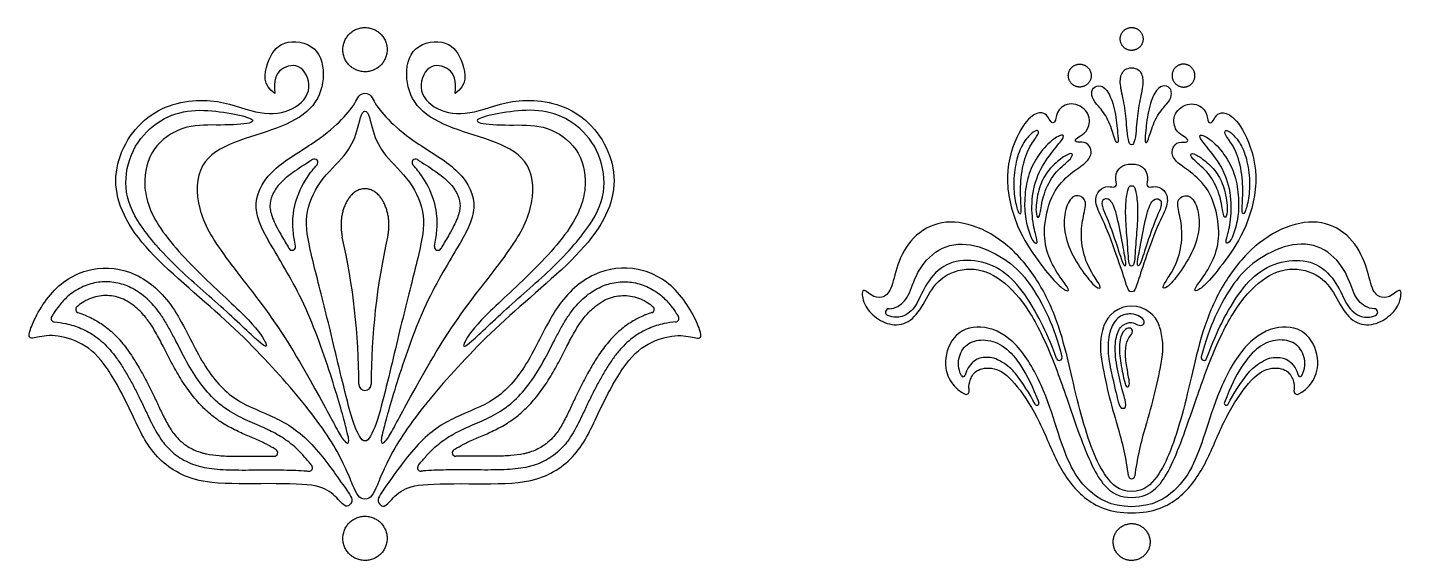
# Model space of a CAD drawing. Extents: x -103 to 101, y -110 to 99.
# Drawn here: x 2.31 to 52.17, y -72.59 to -53.26 of the extents above; entities that cross this region are included whole.
import ezdxf

# ---------------------------------------------------------------- set-up
doc = ezdxf.new("R2010")
doc.units = 0
doc.header["$MEASUREMENT"] = 0
doc.layers.add('LAYER_03', color=5, linetype='CONTINUOUS')

msp = doc.modelspace()

# ---------------------------------------------------------------- linework, layer by layer
at = {"layer": 'LAYER_03'}
for p, q in [((36.201, -66.482), (36.31, -66.55)), ((36.486, -66.439), (36.479, -66.375)), ((48.277, -66.375), (48.27, -66.439)), ((48.446, -66.55), (48.556, -66.482))]:
    msp.add_line(p, q, dxfattribs=at)
for centre, radius, start, end in [((12.725, -58.154), 0.125, 318.6801, 122.44), ((16.394, -58.154), 0.125, 57.56, 221.3199), ((11.914, -61.213), 0.125, 210.78, 11.295), ((-9.857, -66.198), 24.191, 0, 12.7511), ((38.976, -66.198), 24.191, 167.2489, 180), ((17.205, -61.213), 0.125, 168.705, 329.22), ((3.295, -63.817), 0.125, 149.2443, 266.7488), ((4.186, -63.484), 0.125, 131.3517, 252.2212), ((24.933, -63.484), 0.125, 287.7788, 48.6483), ((25.824, -63.817), 0.125, 273.2512, 30.7557), ((33.576, -63.586), 0.127, 90, 247.7384), ((42.378, -64.433), 1.066, 90, 162.3759), ((42.378, -64.433), 1.066, 17.6241, 90), ((51.181, -63.586), 0.127, 292.2616, 90), ((43.746, -64.868), 2.501, 162.3759, 189.5757), ((41.01, -64.868), 2.501, 350.4243, 17.6241), ((39.752, -65.232), 0.101, 200.6299, 14.4296), ((58.967, -62.3), 17.936, 189.5758, 197.5595), ((25.79, -62.3), 17.936, 342.4405, 350.4242), ((45.005, -65.232), 0.101, 165.5704, 339.3701), ((14.559, -66.198), 0.226, 180, 0), ((36.268, -65.848), 0.0727, 209.6951, 342.3554), ((48.489, -65.848), 0.0727, 197.6446, 330.3049), ((36.371, -66.452), 0.116, 237.9325, 6.4894), ((48.385, -66.452), 0.116, 173.5106, 302.0675), ((38.941, -66.888), 0.0731, 207.5919, 20.6083), ((45.815, -66.888), 0.0731, 159.3917, 332.4081), ((32.118, -70.796), 10.224, 7.1355, 17.5595), ((52.638, -70.796), 10.224, 162.4405, 172.8645), ((11.266, -68.684), 0.125, 269.8109, 56.4428), ((17.853, -68.684), 0.125, 123.5572, 270.1891), ((12.531, -69.227), 0.125, 264.1124, 38.734), ((16.588, -69.227), 0.125, 141.266, 275.8876), ((42.378, -69.511), 0.116, 187.1355, 270), ((42.378, -69.511), 0.116, 270, 352.8645)]:
    msp.add_arc(centre, radius, start, end, dxfattribs=at)
for points, weights, knots in [([(15.144, -54.61), (15.694, -54.025), (15.109, -53.476), (14.524, -52.926), (13.974, -53.511), (13.425, -54.096), (14.01, -54.646), (14.595, -55.195), (15.144, -54.61)], [1, 0.707106781187, 1, 0.707106781187, 1, 0.707106781187, 1, 0.707106781187, 1], [0, 0, 0, 0.506113, 0.506113, 1.012225, 1.012225, 1.518338, 1.518338, 2.024451, 2.024451, 2.024451]), ([(42.787, -53.742), (42.857, -53.333), (42.447, -53.264), (42.038, -53.195), (41.969, -53.604), (41.9, -54.013), (42.309, -54.082), (42.718, -54.151), (42.787, -53.742)], [1, 0.707106781187, 1, 0.707106781187, 1, 0.707106781187, 1, 0.707106781187, 1], [0, 0, 0, 0.437382, 0.437382, 0.874765, 0.874765, 1.312147, 1.312147, 1.749529, 1.749529, 1.749529]), ([(40.905, -55.072), (40.974, -54.662), (40.565, -54.593), (40.156, -54.524), (40.087, -54.933), (40.018, -55.343), (40.427, -55.412), (40.836, -55.481), (40.905, -55.072)], [1, 0.707106781187, 1, 0.707106781187, 1, 0.707106781187, 1, 0.707106781187, 1], [0, 0, 0, 0.437382, 0.437382, 0.874765, 0.874765, 1.312147, 1.312147, 1.749529, 1.749529, 1.749529]), ([(43.851, -55.072), (43.782, -54.662), (44.191, -54.593), (44.601, -54.524), (44.67, -54.933), (44.739, -55.343), (44.33, -55.412), (43.92, -55.481), (43.851, -55.072)], [1, 0.707106781187, 1, 0.707106781187, 1, 0.707106781187, 1, 0.707106781187, 1], [0, 0, 0, 0.437382, 0.437382, 0.874765, 0.874765, 1.312147, 1.312147, 1.749529, 1.749529, 1.749529]), ([(15.382, -60.859), (15.429, -60.65), (15.429, -60.429), (15.429, -59.106), (14.559, -59.106), (13.69, -59.106), (13.69, -60.429), (13.69, -60.65), (13.737, -60.859)], [0.899083568969, 0.935209622742, 1, 0.707106781187, 1, 0.707106781187, 1, 0.935209622742, 0.899083568969], [75.984301, 75.984301, 75.984301, 76.331774, 76.331774, 77.902571, 77.902571, 79.473367, 79.473367, 79.82084, 79.82084, 79.82084]), ([(15.144, -72.34), (15.694, -71.755), (15.109, -71.205), (14.524, -70.656), (13.974, -71.241), (13.425, -71.826), (14.01, -72.375), (14.595, -72.925), (15.144, -72.34)], [1, 0.707106781187, 1, 0.707106781187, 1, 0.707106781187, 1, 0.707106781187, 1], [0, 0, 0, 0.506113, 0.506113, 1.012225, 1.012225, 1.518338, 1.518338, 2.024451, 2.024451, 2.024451]), ([(43.019, -72.118), (43.213, -71.477), (42.572, -71.283), (41.932, -71.089), (41.738, -71.73), (41.544, -72.37), (42.184, -72.564), (42.825, -72.758), (43.019, -72.118)], [1, 0.707106781187, 1, 0.707106781187, 1, 0.707106781187, 1, 0.707106781187, 1], [0, 0, 0, 0.70545, 0.70545, 1.410901, 1.410901, 2.116351, 2.116351, 2.821801, 2.821801, 2.821801])]:
    msp.add_rational_spline(points, weights, degree=2, knots=knots, dxfattribs=at)
for points in [[(11.293, -55.648), (10.836, -55.365), (10.966, -54.491), (11.505, -53.654), (12.9, -53.84), (13.161, -55.142), (12.696, -56.276), (11.412, -56.946), (9.776, -57.374), (8.456, -58.117), (8.394, -59.838), (9.333, -61.467), (11.352, -63.875), (13.066, -66.913), (13.821, -68.395), (13.992, -68.331), (13.965, -68.094), (13.495, -66.369), (12.459, -63.298), (11.139, -61.157), (10.387, -59.803), (10.998, -58.439), (12.743, -57.455), (13.678, -56.672), (14.262, -55.973), (14.349, -55.643), (14.559, -55.643)], [(14.559, -55.643), (14.77, -55.643), (14.857, -55.973), (15.441, -56.672), (16.376, -57.455), (18.121, -58.439), (18.732, -59.803), (17.98, -61.157), (16.659, -63.298), (15.624, -66.369), (15.154, -68.094), (15.127, -68.331), (15.298, -68.395), (16.053, -66.913), (17.767, -63.875), (19.786, -61.467), (20.725, -59.838), (20.663, -58.117), (19.343, -57.374), (17.706, -56.946), (16.423, -56.276), (15.958, -55.142), (16.219, -53.84), (17.614, -53.654), (18.153, -54.491), (18.283, -55.365), (17.826, -55.648)], [(14.559, -70.366), (14.338, -70.366), (14.187, -70.041), (13.507, -68.368), (11.825, -66.214), (9.493, -63.76), (6.042, -61.001), (5.136, -58.485), (6.64, -56.097), (9.121, -55.737), (10.634, -56.445), (11.858, -56.366), (12.717, -55.615), (12.302, -54.516), (11.432, -54.695), (11.232, -55.175), (11.293, -55.648)], [(17.826, -55.648), (17.887, -55.175), (17.687, -54.695), (16.817, -54.516), (16.402, -55.615), (17.261, -56.366), (18.484, -56.445), (19.997, -55.737), (22.479, -56.097), (23.983, -58.485), (23.076, -61.001), (19.626, -63.76), (17.294, -66.214), (15.612, -68.368), (14.932, -70.041), (14.781, -70.366), (14.559, -70.366)], [(42.378, -57.518), (42.262, -57.518), (42.205, -56.863), (42.136, -56.077), (41.942, -55.351), (41.979, -54.922), (42.18, -54.722), (42.378, -54.722)], [(41.87, -57.076), (41.853, -56.885), (41.799, -56.269), (41.543, -55.565), (41.268, -55.334), (40.956, -55.417), (40.902, -55.726), (41.071, -56.018), (41.462, -56.409), (41.729, -57.144), (41.817, -57.474), (41.903, -57.414), (41.888, -57.267), (41.87, -57.076)], [(42.886, -57.076), (42.903, -56.885), (42.957, -56.269), (43.214, -55.565), (43.489, -55.334), (43.8, -55.417), (43.855, -55.726), (43.686, -56.018), (43.295, -56.409), (43.028, -57.144), (42.939, -57.474), (42.854, -57.414), (42.869, -57.267), (42.886, -57.076)], [(9.426, -56.332), (9.054, -56.277), (8.258, -56.202), (7.125, -56.538), (6.135, -57.49), (5.758, -58.913), (6.141, -60.205), (7.581, -61.879), (9.36, -63.369), (10.915, -64.888), (11.074, -64.853), (10.544, -63.988), (8.742, -62.398), (6.817, -60.367), (6.425, -58.739), (6.888, -57.451), (8.095, -56.751), (9.311, -56.82), (10.579, -56.745), (10.491, -56.533), (9.798, -56.387), (9.426, -56.332)], [(14.559, -68.258), (14.288, -68.258), (13.751, -66.201), (13.155, -63.601), (12.559, -61.354), (12.325, -60.089), (12.859, -58.815), (13.91, -57.885), (14.297, -57.059), (14.431, -56.291), (14.559, -56.291)], [(14.559, -56.291), (14.688, -56.291), (14.822, -57.059), (15.209, -57.885), (16.26, -58.815), (16.793, -60.089), (16.56, -61.354), (15.964, -63.601), (15.368, -66.201), (14.831, -68.258), (14.559, -68.258)], [(19.693, -56.332), (20.065, -56.277), (20.861, -56.202), (21.994, -56.538), (22.984, -57.49), (23.361, -58.913), (22.978, -60.205), (21.538, -61.879), (19.758, -63.369), (18.204, -64.888), (18.045, -64.853), (18.575, -63.988), (20.377, -62.398), (22.302, -60.367), (22.694, -58.739), (22.231, -57.451), (21.024, -56.751), (19.808, -56.82), (18.54, -56.745), (18.628, -56.533), (19.321, -56.387), (19.693, -56.332)], [(38.982, -61.705), (38.735, -61.37), (38.184, -60.576), (37.691, -58.621), (38.285, -56.91), (38.87, -56.331), (39.227, -56.343), (39.363, -56.531), (39.468, -56.739), (39.64, -56.701), (39.646, -56.205), (40.269, -55.914), (40.914, -56.36), (40.815, -57.008), (40.508, -57.197), (40.298, -57.322), (40.372, -57.458), (40.758, -57.374), (40.99, -57.786), (40.752, -58.177), (40.183, -58.503), (39.473, -59.215), (39.168, -60.462), (39.252, -61.355), (39.66, -62.18), (40.121, -62.734), (40.079, -62.87), (39.661, -62.587), (39.228, -62.041), (38.982, -61.705)], [(45.775, -61.705), (46.021, -61.37), (46.573, -60.576), (47.066, -58.621), (46.472, -56.91), (45.887, -56.331), (45.529, -56.343), (45.393, -56.531), (45.288, -56.739), (45.117, -56.701), (45.111, -56.205), (44.487, -55.914), (43.843, -56.36), (43.941, -57.008), (44.249, -57.197), (44.458, -57.322), (44.385, -57.458), (43.998, -57.374), (43.766, -57.786), (44.005, -58.177), (44.573, -58.503), (45.284, -59.215), (45.589, -60.462), (45.505, -61.355), (45.096, -62.18), (44.636, -62.734), (44.678, -62.87), (45.096, -62.587), (45.529, -62.041), (45.775, -61.705)], [(38.154, -59.536), (38.118, -59.333), (38.064, -58.841), (38.198, -57.991), (38.441, -57.405), (38.843, -56.985), (39.024, -56.986), (38.994, -57.164), (38.586, -57.656), (38.343, -58.596), (38.343, -59.509), (38.396, -60.018), (38.28, -60.053), (38.19, -59.738), (38.154, -59.536)], [(38.495, -59.743), (38.491, -59.485), (38.537, -58.902), (38.777, -58.204), (39.263, -57.501), (39.825, -57.107), (39.984, -57.187), (39.619, -57.616), (39.038, -58.356), (38.725, -59.367), (38.779, -60.396), (38.957, -60.955), (38.957, -61.115), (38.797, -61.062), (38.564, -60.453), (38.5, -60.002), (38.495, -59.743)], [(46.261, -59.743), (46.266, -59.485), (46.22, -58.902), (45.98, -58.204), (45.493, -57.501), (44.932, -57.107), (44.772, -57.187), (45.137, -57.616), (45.718, -58.356), (46.031, -59.367), (45.977, -60.396), (45.799, -60.955), (45.799, -61.115), (45.959, -61.062), (46.192, -60.453), (46.257, -60.002), (46.261, -59.743)], [(46.603, -59.536), (46.639, -59.333), (46.693, -58.841), (46.559, -57.991), (46.316, -57.405), (45.914, -56.985), (45.733, -56.986), (45.762, -57.164), (46.171, -57.656), (46.414, -58.596), (46.414, -59.509), (46.36, -60.018), (46.476, -60.053), (46.567, -59.738), (46.603, -59.536)], [(39.235, -58.628), (39.346, -58.449), (39.628, -58.143), (40.097, -57.819), (40.277, -57.819), (40.16, -58.062), (39.556, -58.513), (39.162, -59.302), (39.061, -60.017), (39.007, -60.197), (38.871, -60.044), (38.962, -59.215), (39.124, -58.807), (39.235, -58.628)], [(45.522, -58.628), (45.411, -58.449), (45.129, -58.143), (44.66, -57.819), (44.48, -57.819), (44.597, -58.062), (45.2, -58.513), (45.595, -59.302), (45.696, -60.017), (45.75, -60.197), (45.885, -60.044), (45.795, -59.215), (45.633, -58.807), (45.522, -58.628)], [(42.378, -62.851), (42.285, -62.851), (42.195, -62.642), (41.994, -61.962), (41.411, -60.323), (41.042, -59.719), (41.093, -59.201), (41.464, -58.985), (41.738, -59.075), (41.871, -58.986), (41.725, -58.599), (42.019, -58.21), (42.378, -58.21)], [(40.713, -62.25), (40.549, -62.03), (40.14, -61.417), (39.885, -60.558), (39.967, -59.719), (40.314, -59.249), (40.795, -59.494), (40.621, -60.067), (40.508, -60.824), (40.683, -61.752), (41.091, -62.398), (41.306, -62.725), (41.122, -62.735), (40.877, -62.47), (40.713, -62.25)], [(42.378, -61.918), (42.271, -61.918), (42.256, -61.352), (42.173, -60.44), (42.145, -59.713), (42.241, -59.096), (42.299, -58.996), (42.378, -58.996)], [(44.044, -62.25), (44.207, -62.03), (44.616, -61.417), (44.872, -60.558), (44.79, -59.719), (44.442, -59.249), (43.962, -59.494), (44.136, -60.067), (44.248, -60.824), (44.073, -61.752), (43.665, -62.398), (43.451, -62.725), (43.635, -62.735), (43.88, -62.47), (44.044, -62.25)], [(42.045, -61.77), (41.987, -61.627), (41.817, -61.064), (41.465, -60.089), (41.255, -59.685), (41.351, -59.448), (41.588, -59.474), (41.799, -59.808), (42.019, -60.95), (42.177, -61.767), (42.168, -61.925), (42.104, -61.914), (42.045, -61.77)], [(42.711, -61.77), (42.77, -61.627), (42.94, -61.064), (43.291, -60.089), (43.502, -59.685), (43.405, -59.448), (43.168, -59.474), (42.957, -59.808), (42.738, -60.95), (42.58, -61.767), (42.588, -61.925), (42.653, -61.914), (42.711, -61.77)], [(42.378, -70.086), (41.911, -70.086), (41.424, -69.581), (40.966, -68.682), (40.534, -67.318), (40.179, -65.794), (39.77, -64.061), (39.088, -62.548), (38.093, -61.252), (36.773, -60.395), (35.453, -60.215), (34.383, -60.819), (33.827, -61.889), (33.677, -62.826), (33.321, -63.096), (32.912, -63.01), (32.578, -62.633), (32.599, -63.236), (33.009, -63.764), (33.671, -64.111), (34.383, -63.971), (34.88, -63.231), (35.345, -62.296), (36.523, -61.88), (37.665, -62.306), (38.688, -63.482), (39.492, -65.153), (40.229, -67.302), (40.641, -68.487), (41.121, -69.555), (41.546, -70.062), (41.966, -70.304), (42.378, -70.304)], [(42.378, -70.304), (42.79, -70.304), (43.211, -70.062), (43.635, -69.555), (44.115, -68.487), (44.528, -67.302), (45.264, -65.153), (46.069, -63.482), (47.091, -62.306), (48.234, -61.88), (49.412, -62.296), (49.877, -63.231), (50.373, -63.971), (51.085, -64.111), (51.747, -63.764), (52.157, -63.236), (52.179, -62.633), (51.845, -63.01), (51.435, -63.096), (51.08, -62.826), (50.929, -61.889), (50.374, -60.819), (49.304, -60.215), (47.983, -60.395), (46.664, -61.252), (45.669, -62.548), (44.986, -64.061), (44.577, -65.794), (44.222, -67.318), (43.79, -68.682), (43.333, -69.581), (42.846, -70.086), (42.378, -70.086)], [(13.6, -69.621), (13.342, -69.258), (12.465, -68.03), (11.123, -67.293), (9.65, -66.767), (8.545, -65.346), (7.65, -63.268), (6.287, -62.056), (4.628, -61.864), (3.114, -62.705), (2.224, -64.508), (2.489, -64.556), (3.138, -64.364), (4.196, -64.604), (5.085, -65.302), (6.047, -67.081), (6.755, -68.782), (8.251, -69.795), (10.184, -69.818), (12.535, -69.785), (13.304, -70.026), (13.787, -70.629), (13.953, -70.645), (14.134, -70.433), (14.013, -70.207), (13.858, -69.984), (13.6, -69.621)], [(15.519, -69.621), (15.777, -69.258), (16.654, -68.03), (17.996, -67.293), (19.469, -66.767), (20.574, -65.346), (21.469, -63.268), (22.832, -62.056), (24.491, -61.864), (26.005, -62.705), (26.895, -64.508), (26.63, -64.556), (25.981, -64.364), (24.923, -64.604), (24.034, -65.302), (23.072, -67.081), (22.364, -68.782), (20.868, -69.795), (18.935, -69.818), (16.584, -69.785), (15.815, -70.026), (15.332, -70.629), (15.166, -70.645), (14.985, -70.433), (15.106, -70.207), (15.261, -69.984), (15.519, -69.621)], [(41.858, -66.696), (41.803, -66.474), (41.635, -65.745), (41.485, -64.989), (41.573, -64.181), (41.906, -63.697), (42.378, -63.619), (42.687, -63.724), (42.872, -63.912), (42.808, -64.074), (42.593, -64.072), (42.404, -63.923), (42.019, -64.013), (41.791, -64.438), (41.76, -65.162), (41.958, -66.136), (42.174, -66.837), (42.173, -67.085), (41.962, -67.079), (41.912, -66.919), (41.858, -66.696)], [(42.089, -65.962), (42.049, -65.777), (41.932, -65.203), (41.922, -64.663), (42.049, -64.274), (42.26, -64.132), (42.42, -64.192), (42.409, -64.382), (42.226, -64.538), (42.129, -64.994), (42.195, -65.568), (42.299, -66.085), (42.307, -66.288), (42.17, -66.315), (42.129, -66.147), (42.089, -65.962)]]:
    msp.add_open_spline(points, degree=3, dxfattribs=at)
for points, knots in [([(42.378, -54.722), (42.577, -54.722), (42.777, -54.922), (42.815, -55.351), (42.62, -56.077), (42.551, -56.863), (42.494, -57.518), (42.378, -57.518)], [21.647784, 21.647784, 21.647784, 21.647784, 22.080739, 22.513695, 22.946651, 23.379606, 23.812562, 23.812562, 23.812562, 23.812562]), ([(12.658, -58.049), (12.635, -58.064), (12.39, -58.219), (12.048, -58.435), (11.671, -58.725), (11.401, -58.986), (11.175, -59.317), (11.093, -59.677), (11.132, -59.955), (11.209, -60.19), (11.336, -60.462), (11.527, -60.809), (11.692, -61.084), (11.794, -61.256), (11.807, -61.276)], [15.555604, 15.555604, 15.555604, 15.555604, 15.588967, 15.905067, 16.041965, 16.160726, 16.357842, 16.516992, 16.59646, 16.693169, 16.813332, 16.957613, 17.170334, 17.199043, 17.199043, 17.199043, 17.199043]), ([(12.036, -61.188), (12.017, -61.095), (11.984, -60.913), (11.95, -60.641), (11.936, -60.374), (11.948, -60.044), (12.053, -59.452), (12.351, -58.807), (12.694, -58.378), (12.819, -58.236)], [14.13349, 14.13349, 14.13349, 14.13349, 14.248358, 14.356372, 14.463016, 14.569755, 14.753335, 15.184928, 15.412697, 15.412697, 15.412697, 15.412697]), ([(17.083, -61.188), (17.102, -61.095), (17.135, -60.913), (17.169, -60.641), (17.183, -60.374), (17.171, -60.044), (17.066, -59.452), (16.768, -58.807), (16.425, -58.378), (16.3, -58.236)], [14.13349, 14.13349, 14.13349, 14.13349, 14.248358, 14.356372, 14.463016, 14.569755, 14.753335, 15.184928, 15.412697, 15.412697, 15.412697, 15.412697]), ([(16.461, -58.049), (16.484, -58.064), (16.729, -58.219), (17.071, -58.435), (17.448, -58.725), (17.718, -58.986), (17.944, -59.317), (18.025, -59.677), (17.987, -59.955), (17.91, -60.19), (17.783, -60.462), (17.592, -60.809), (17.427, -61.084), (17.324, -61.256), (17.312, -61.276)], [15.555604, 15.555604, 15.555604, 15.555604, 15.588967, 15.905067, 16.041965, 16.160726, 16.357842, 16.516992, 16.59646, 16.693169, 16.813332, 16.957613, 17.170334, 17.199043, 17.199043, 17.199043, 17.199043]), ([(42.378, -58.21), (42.737, -58.21), (43.031, -58.599), (42.885, -58.986), (43.018, -59.075), (43.293, -58.985), (43.663, -59.201), (43.715, -59.719), (43.345, -60.323), (42.763, -61.962), (42.561, -62.642), (42.472, -62.851), (42.378, -62.851)], [41.051873, 41.051873, 41.051873, 41.051873, 41.462392, 41.872911, 42.283429, 42.693948, 43.104467, 43.514986, 43.925504, 44.336023, 44.746542, 45.15706, 45.15706, 45.15706, 45.15706]), ([(42.378, -58.996), (42.458, -58.996), (42.515, -59.096), (42.612, -59.713), (42.584, -60.44), (42.5, -61.352), (42.485, -61.918), (42.378, -61.918)], [21.041523, 21.041523, 21.041523, 21.041523, 21.462353, 21.883184, 22.304014, 22.724845, 23.145675, 23.145675, 23.145675, 23.145675]), ([(33.576, -63.459), (33.698, -63.459), (34.012, -63.356), (34.339, -62.95), (34.584, -62.036), (35.453, -61.126), (36.678, -61.051), (37.961, -61.72), (38.66, -62.47), (39.347, -63.634), (39.7, -64.623), (39.85, -65.207)], [109.618345, 109.618345, 109.618345, 109.618345, 110.021545, 110.823176, 111.624806, 112.426436, 113.228067, 114.029697, 114.831327, 115.632957, 116.308601, 116.308601, 116.308601, 116.308601]), ([(51.181, -63.459), (51.058, -63.459), (50.745, -63.356), (50.418, -62.95), (50.173, -62.036), (49.304, -61.126), (48.079, -61.051), (46.796, -61.72), (46.096, -62.47), (45.409, -63.634), (45.057, -64.623), (44.907, -65.207)], [123.270835, 123.270835, 123.270835, 123.270835, 123.674035, 124.475665, 125.277295, 126.078926, 126.880556, 127.682186, 128.483817, 129.285447, 129.96109, 129.96109, 129.96109, 129.96109]), ([(39.657, -65.268), (39.434, -64.675), (39.074, -63.853), (38.425, -62.757), (37.628, -61.959), (36.534, -61.618), (35.495, -61.823), (34.836, -62.655), (34.576, -63.392), (34.146, -63.768), (33.737, -63.789), (33.528, -63.703)], [102.861696, 102.861696, 102.861696, 102.861696, 103.461121, 104.23553, 105.009938, 105.784346, 106.558754, 107.333162, 108.10757, 108.881978, 109.383796, 109.383796, 109.383796, 109.383796]), ([(45.099, -65.268), (45.322, -64.675), (45.683, -63.853), (46.331, -62.757), (47.129, -61.959), (48.223, -61.618), (49.262, -61.823), (49.921, -62.655), (50.181, -63.392), (50.611, -63.768), (51.019, -63.789), (51.229, -63.703)], [116.514185, 116.514185, 116.514185, 116.514185, 117.113611, 117.888019, 118.662427, 119.436835, 120.211243, 120.985651, 121.760059, 122.534467, 123.036286, 123.036286, 123.036286, 123.036286]), ([(12.628, -69.149), (12.595, -69.108), (12.478, -68.965), (12.278, -68.734), (12.022, -68.478), (11.684, -68.202), (11.324, -67.984), (10.947, -67.803), (10.639, -67.67), (10.313, -67.531), (9.974, -67.371), (9.6, -67.161), (9.125, -66.807), (8.612, -66.238), (8.123, -65.474), (7.776, -64.783), (7.493, -64.24), (7.316, -63.93), (7.137, -63.653), (6.887, -63.32), (6.491, -62.93), (5.951, -62.614), (5.382, -62.469), (4.807, -62.487), (4.25, -62.667), (3.794, -62.972), (3.476, -63.316), (3.297, -63.574), (3.212, -63.712), (3.188, -63.753)], [101.405274, 101.405274, 101.405274, 101.405274, 101.468404, 101.627794, 101.77289, 101.904796, 102.152691, 102.277539, 102.408074, 102.556884, 102.704043, 102.859457, 103.072928, 103.414525, 103.776747, 104.163647, 104.344101, 104.51436, 104.59383, 104.741551, 105.014739, 105.258778, 105.488593, 105.714685, 105.944859, 106.186529, 106.368771, 106.506649, 106.564006, 106.564006, 106.564006, 106.564006]), ([(16.491, -69.149), (16.524, -69.108), (16.641, -68.965), (16.841, -68.734), (17.097, -68.478), (17.435, -68.202), (17.795, -67.984), (18.172, -67.803), (18.48, -67.67), (18.806, -67.531), (19.145, -67.371), (19.519, -67.161), (19.994, -66.807), (20.507, -66.238), (20.996, -65.474), (21.342, -64.783), (21.626, -64.24), (21.803, -63.93), (21.982, -63.653), (22.232, -63.32), (22.628, -62.93), (23.168, -62.614), (23.737, -62.469), (24.312, -62.487), (24.869, -62.667), (25.325, -62.972), (25.643, -63.316), (25.822, -63.574), (25.907, -63.712), (25.931, -63.753)], [101.405274, 101.405274, 101.405274, 101.405274, 101.468404, 101.627794, 101.77289, 101.904796, 102.152691, 102.277539, 102.408074, 102.556884, 102.704043, 102.859457, 103.072928, 103.414525, 103.776747, 104.163647, 104.344101, 104.51436, 104.59383, 104.741551, 105.014739, 105.258778, 105.488593, 105.714685, 105.944859, 106.186529, 106.368771, 106.506649, 106.564006, 106.564006, 106.564006, 106.564006]), ([(11.335, -68.581), (11.324, -68.573), (11.212, -68.5), (11.04, -68.402), (10.729, -68.25), (10.359, -68.094), (9.875, -67.882), (9.431, -67.643), (9.017, -67.352), (8.623, -66.998), (8.224, -66.53), (7.853, -65.984), (7.53, -65.406), (7.246, -64.841), (7, -64.373), (6.759, -63.975), (6.514, -63.656), (6.229, -63.381), (5.944, -63.184), (5.656, -63.054), (5.363, -62.986), (5.069, -62.975), (4.674, -63.036), (4.347, -63.192), (4.145, -63.354), (4.104, -63.39)], [80.94469, 80.94469, 80.94469, 80.94469, 80.960659, 81.105145, 81.182549, 81.377976, 81.588791, 81.819144, 81.983152, 82.197047, 82.455619, 82.722283, 82.991719, 83.252137, 83.484114, 83.627494, 83.812169, 83.967198, 84.102809, 84.227779, 84.346636, 84.463083, 84.579988, 84.825715, 84.891727, 84.891727, 84.891727, 84.891727]), ([(17.784, -68.581), (17.795, -68.573), (17.907, -68.5), (18.079, -68.402), (18.39, -68.25), (18.76, -68.094), (19.244, -67.882), (19.688, -67.643), (20.102, -67.352), (20.496, -66.998), (20.895, -66.53), (21.266, -65.984), (21.588, -65.406), (21.873, -64.841), (22.119, -64.373), (22.36, -63.975), (22.604, -63.656), (22.89, -63.381), (23.175, -63.184), (23.463, -63.054), (23.756, -62.986), (24.05, -62.975), (24.445, -63.036), (24.772, -63.192), (24.974, -63.354), (25.015, -63.39)], [80.94469, 80.94469, 80.94469, 80.94469, 80.960659, 81.105145, 81.182549, 81.377976, 81.588791, 81.819144, 81.983152, 82.197047, 82.455619, 82.722283, 82.991719, 83.252137, 83.484114, 83.627494, 83.812169, 83.967198, 84.102809, 84.227779, 84.346636, 84.463083, 84.579988, 84.825715, 84.891727, 84.891727, 84.891727, 84.891727]), ([(4.148, -63.602), (4.326, -63.659), (4.65, -63.792), (5.027, -64.02), (5.368, -64.288), (5.699, -64.62), (6.051, -65.087), (6.372, -65.609), (6.621, -66.069), (6.812, -66.448), (6.975, -66.786), (7.159, -67.183), (7.344, -67.557), (7.513, -67.843), (7.666, -68.055), (7.864, -68.267), (8.165, -68.495), (8.453, -68.629), (8.687, -68.698), (8.915, -68.751), (9.292, -68.797), (9.938, -68.816), (10.606, -68.809), (11.091, -68.808), (11.265, -68.809)], [84.997206, 84.997206, 84.997206, 84.997206, 85.222031, 85.418234, 85.525215, 85.743928, 85.980683, 86.228378, 86.482352, 86.610199, 86.739308, 86.934177, 87.136961, 87.241714, 87.333248, 87.451712, 87.590058, 87.78596, 87.831049, 87.88406, 88.067482, 88.287018, 88.662377, 88.871729, 88.871729, 88.871729, 88.871729]), ([(24.971, -63.602), (24.793, -63.659), (24.469, -63.792), (24.092, -64.02), (23.751, -64.288), (23.42, -64.62), (23.068, -65.087), (22.747, -65.609), (22.497, -66.069), (22.307, -66.448), (22.144, -66.786), (21.96, -67.183), (21.775, -67.557), (21.606, -67.843), (21.453, -68.055), (21.254, -68.267), (20.954, -68.495), (20.666, -68.629), (20.432, -68.698), (20.204, -68.751), (19.827, -68.797), (19.181, -68.816), (18.513, -68.809), (18.027, -68.808), (17.854, -68.809)], [84.997206, 84.997206, 84.997206, 84.997206, 85.222031, 85.418234, 85.525216, 85.743928, 85.980683, 86.228378, 86.482352, 86.610199, 86.739308, 86.934177, 87.136961, 87.241714, 87.333248, 87.451712, 87.590058, 87.78596, 87.831049, 87.88406, 88.067482, 88.287018, 88.662377, 88.871729, 88.871729, 88.871729, 88.871729]), ([(3.288, -63.941), (3.428, -63.949), (3.757, -63.997), (4.274, -64.16), (4.724, -64.408), (5.064, -64.687), (5.315, -64.948), (5.556, -65.256), (5.788, -65.607), (6.012, -65.989), (6.227, -66.391), (6.436, -66.81), (6.683, -67.339), (6.92, -67.836), (7.229, -68.319), (7.589, -68.711), (8.035, -68.996), (8.408, -69.139), (8.697, -69.215), (9.013, -69.268), (9.423, -69.301), (9.87, -69.311), (10.564, -69.31), (11.263, -69.304), (11.932, -69.314), (12.274, -69.329), (12.461, -69.345), (12.518, -69.351)], [106.666548, 106.666548, 106.666548, 106.666548, 106.835491, 107.066615, 107.315769, 107.450825, 107.594882, 107.751785, 107.921208, 108.100063, 108.284778, 108.470465, 108.66427, 108.988195, 109.131707, 109.354244, 109.62468, 109.762676, 109.834099, 109.984175, 110.148953, 110.328618, 110.521849, 110.984822, 111.170463, 111.327797, 111.396553, 111.396553, 111.396553, 111.396553]), ([(25.831, -63.941), (25.691, -63.949), (25.361, -63.997), (24.845, -64.16), (24.395, -64.408), (24.055, -64.687), (23.803, -64.948), (23.563, -65.256), (23.331, -65.607), (23.107, -65.989), (22.892, -66.391), (22.683, -66.81), (22.436, -67.339), (22.199, -67.836), (21.89, -68.319), (21.53, -68.711), (21.084, -68.996), (20.711, -69.139), (20.422, -69.215), (20.105, -69.268), (19.696, -69.301), (19.249, -69.311), (18.555, -69.31), (17.856, -69.304), (17.187, -69.314), (16.845, -69.329), (16.658, -69.345), (16.601, -69.351)], [106.666548, 106.666548, 106.666548, 106.666548, 106.835491, 107.066615, 107.315769, 107.450825, 107.594882, 107.751785, 107.921208, 108.100063, 108.284778, 108.470465, 108.66427, 108.988195, 109.131707, 109.354244, 109.62468, 109.762676, 109.834099, 109.984175, 110.148953, 110.328618, 110.521849, 110.984822, 111.170463, 111.327797, 111.396553, 111.396553, 111.396553, 111.396553]), ([(42.378, -70.641), (41.607, -70.641), (40.718, -70.061), (40.097, -69.117), (39.683, -67.874), (39.155, -66.219), (38.251, -64.648), (37.041, -63.984), (35.906, -64.268), (35.503, -65.433), (35.796, -66.157), (36.092, -66.414), (36.201, -66.482)], [300.431225, 300.431225, 300.431225, 300.431225, 301.192979, 301.954734, 302.716489, 303.478243, 304.239998, 305.001753, 305.763508, 306.525262, 307.287017, 307.893324, 307.893324, 307.893324, 307.893324]), ([(48.556, -66.482), (48.664, -66.414), (48.96, -66.157), (49.253, -65.433), (48.85, -64.268), (47.715, -63.984), (46.506, -64.648), (45.602, -66.219), (45.073, -67.874), (44.66, -69.117), (44.039, -70.061), (43.15, -70.641), (42.378, -70.641)], [292.969125, 292.969125, 292.969125, 292.969125, 293.575432, 294.337187, 295.098942, 295.860696, 296.622451, 297.384206, 298.14596, 298.907715, 299.66947, 300.431225, 300.431225, 300.431225, 300.431225]), ([(36.204, -65.884), (36.068, -65.644), (36.078, -65.15), (36.414, -64.668), (37.071, -64.532), (37.78, -64.791), (38.36, -65.454), (38.789, -66.277), (39.009, -66.862)], [79.442357, 79.442357, 79.442357, 79.442357, 80.030026, 80.643374, 81.256722, 81.87007, 82.483419, 83.021095, 83.021095, 83.021095, 83.021095]), ([(48.552, -65.884), (48.688, -65.644), (48.678, -65.15), (48.342, -64.668), (47.686, -64.532), (46.977, -64.791), (46.396, -65.454), (45.967, -66.277), (45.747, -66.862)], [79.442357, 79.442357, 79.442357, 79.442357, 80.030026, 80.643374, 81.256722, 81.87007, 82.483418, 83.021095, 83.021095, 83.021095, 83.021095]), ([(38.876, -66.922), (38.67, -66.527), (38.376, -66.06), (37.989, -65.601), (37.438, -65.235), (36.791, -65.178), (36.464, -65.469), (36.337, -65.87)], [74.074204, 74.074204, 74.074204, 74.074204, 76.855151, 77.578954, 77.866703, 78.369229, 79.329387, 79.329387, 79.329387, 79.329387]), ([(45.88, -66.922), (46.087, -66.527), (46.38, -66.06), (46.768, -65.601), (47.318, -65.235), (47.965, -65.178), (48.292, -65.469), (48.42, -65.87)], [74.074204, 74.074204, 74.074204, 74.074204, 76.855151, 77.578954, 77.866703, 78.369229, 79.329387, 79.329387, 79.329387, 79.329387]), ([(36.479, -66.375), (36.478, -66.363), (36.469, -66.269), (36.499, -66.032), (36.732, -65.633), (37.485, -65.548), (38.203, -66.157), (39.082, -67.552), (39.662, -69.121), (40.564, -70.398), (41.591, -70.868), (42.378, -70.868)], [279.960957, 279.960957, 279.960957, 279.960957, 280.07738, 280.839135, 281.60089, 282.362645, 283.124399, 283.886154, 284.647909, 285.409663, 286.171418, 286.171418, 286.171418, 286.171418]), ([(42.378, -70.868), (43.166, -70.868), (44.193, -70.398), (45.095, -69.121), (45.675, -67.552), (46.553, -66.157), (47.271, -65.548), (48.024, -65.633), (48.257, -66.032), (48.287, -66.269), (48.279, -66.363), (48.277, -66.375)], [286.171418, 286.171418, 286.171418, 286.171418, 286.933173, 287.694928, 288.456682, 289.218437, 289.980192, 290.741946, 291.503701, 292.265456, 292.38188, 292.38188, 292.38188, 292.38188])]:
    msp.add_open_spline(points, degree=3, knots=knots, dxfattribs=at)

doc.saveas('drawing.dxf')
